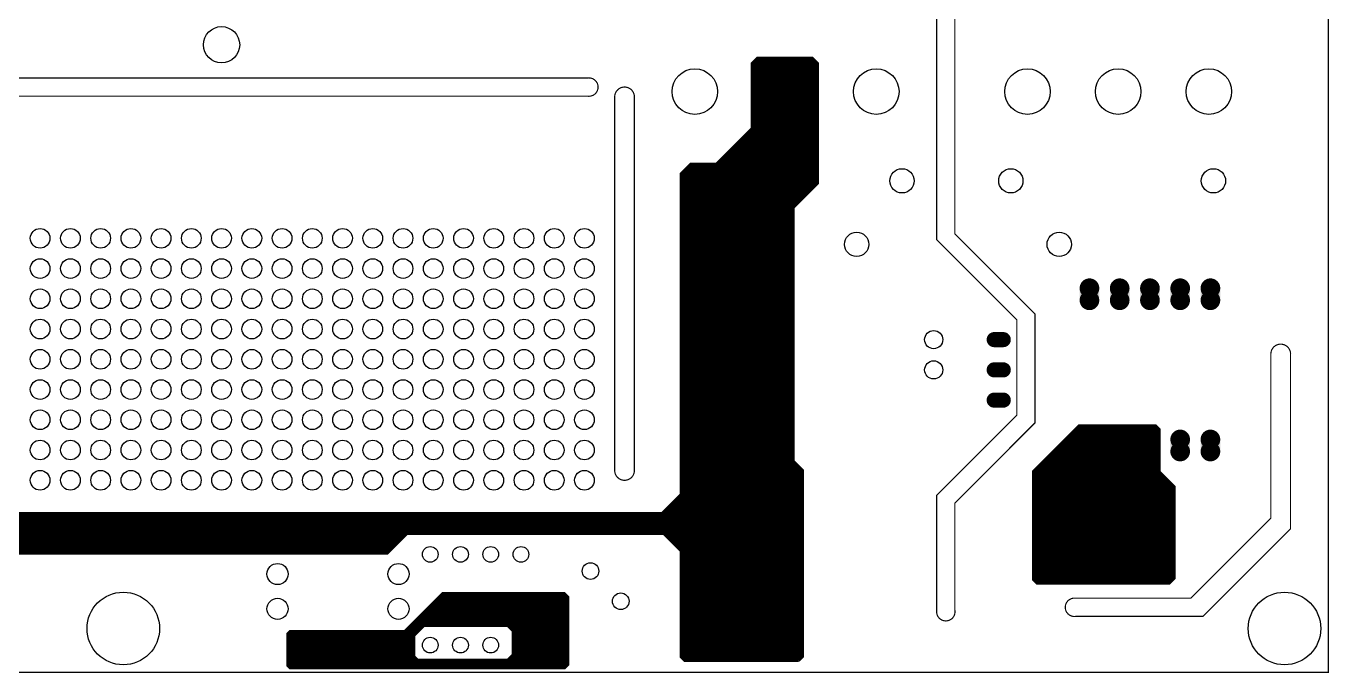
# Model space of a CAD drawing. Extents: x 0 to 219, y 0 to 131.
# Drawn here: x 109.6 to 219, y -0.1 to 54.3 of the extents above; entities that cross this region are included whole.
import ezdxf

# ---------------------------------------------------------------- set-up
doc = ezdxf.new("R2010")
doc.units = 0
doc.layers.get('0').update_dxf_attribs({"linetype": 'CONTINUOUS'})
doc.layers.add('CS', color=1, linetype='CONTINUOUS')
doc.layers.add('OUT', color=7, linetype='CONTINUOUS')

# ---------------------------------------------------------------- blocks, each defined once
blk = doc.blocks.new('ROUND_28')
blk.add_circle((0, 0), 1.02)
blk = doc.blocks.new('ROUND_29')
blk.add_circle((0, 0), 3.05)
blk = doc.blocks.new('ROUND_14')
blk.add_circle((0, 0), 0.699)
blk = doc.blocks.new('ROUND_18')
blk.add_circle((0, 0), 0.826)
blk = doc.blocks.new('OBLONG_31')
at = {"const_width": 0.8255}
for points in [[(-0.41275, 0.508, 1), (0.41275, 0.508, 1)], [(-0.41275, -0.508, 1), (0.41275, -0.508, 1)]]:
    blk.add_lwpolyline(points, format="xyb", close=True, dxfattribs=at)
blk.add_solid([(-0.8255, -0.508), (-0.8255, 0.508), (0.8255, -0.508), (0.8255, 0.508)])
blk = doc.blocks.new('OBLONG_32')
at = {"const_width": 0.635}
for points in [[(-0.6985, 0, 1), (-0.0635, 0, 1)], [(0.0635, 0, 1), (0.6985, 0, 1)]]:
    blk.add_lwpolyline(points, format="xyb", close=True, dxfattribs=at)
blk.add_solid([(0.381, -0.635), (0.381, 0.635), (-0.381, -0.635), (-0.381, 0.635)])
blk = doc.blocks.new('ROUND_33')
blk.add_circle((0, 0), 2.03)
blk = doc.blocks.new('ROUND_34')
blk.add_circle((0, 0), 0.762)
blk = doc.blocks.new('ROUND_36')
blk.add_circle((0, 0), 1.91)
blk = doc.blocks.new('ROUND_11')
blk.add_circle((0, 0), 0.889)
blk = doc.blocks.new('ROUND_30')
blk.add_circle((0, 0), 0.66)
blk = doc.blocks.new('ROUND_37')
blk.add_circle((0, 0), 1.52)
blk = doc.blocks.new('ROUND_26')
blk.add_circle((0, 0), 0.508)

msp = doc.modelspace()

# ---------------------------------------------------------------- linework, layer by layer
at = {"layer": 'CS'}
for points, const_width in [([(105.283, 13.362), (162.941, 13.362), (162.984, 13.372), (163.011, 13.391), (164.535, 14.915), (164.559, 14.953), (164.565, 14.986), (164.565, 41.869), (165.395, 42.699), (167.513, 42.699), (167.556, 42.709), (167.583, 42.728), (170.504, 45.649), (170.528, 45.687), (170.533, 45.72), (170.534, 51.14), (170.983, 51.589), (175.599, 51.589), (176.048, 51.14), (176.048, 41.062), (174.046, 39.06), (174.022, 39.022), (174.017, 38.989), (174.017, 17.78), (174.027, 17.736), (174.046, 17.709), (174.779, 16.977), (174.779, 15.24), (174.778, 13.081), (174.778, 1.311), (174.456, 0.989)], 0.2), ([(176.149, 51.181), (175.641, 51.689), (170.942, 51.689), (170.434, 51.181), (170.434, 45.72), (167.513, 42.799), (165.354, 42.799), (164.465, 41.91), (164.465, 13.081), (174.879, 13.081), (174.879, 17.018), (174.117, 17.78), (174.117, 38.989), (176.149, 41.021), (176.149, 51.181)], 0.0254), ([(170.842, 51.448), (175.74, 51.448)], 0.2), ([(170.534, 51.099), (176.048, 51.099)], 0.2), ([(170.534, 50.925), (176.048, 50.925)], 0.2), ([(170.534, 50.75), (176.048, 50.75)], 0.2), ([(170.534, 50.575), (176.048, 50.575)], 0.2), ([(170.534, 50.401), (176.048, 50.401)], 0.2), ([(170.668, 51.274), (175.914, 51.274)], 0.2), ([(170.534, 50.226), (176.048, 50.226)], 0.2), ([(170.534, 50.052), (176.048, 50.052)], 0.2), ([(170.534, 49.877), (176.048, 49.877)], 0.2), ([(170.534, 49.702), (176.048, 49.702)], 0.2), ([(170.534, 49.528), (176.048, 49.528)], 0.2), ([(170.534, 49.353), (176.048, 49.353)], 0.2), ([(170.534, 49.179), (176.048, 49.179)], 0.2), ([(170.534, 49.004), (176.048, 49.004)], 0.2), ([(170.534, 48.829), (176.048, 48.829)], 0.2), ([(170.534, 48.655), (176.048, 48.655)], 0.2), ([(170.534, 48.48), (176.048, 48.48)], 0.2), ([(170.534, 48.306), (176.048, 48.306)], 0.2), ([(170.534, 48.131), (176.048, 48.131)], 0.2), ([(170.534, 47.956), (176.048, 47.956)], 0.2), ([(170.534, 47.782), (176.048, 47.782)], 0.2), ([(170.534, 47.607), (176.048, 47.607)], 0.2), ([(170.534, 47.433), (176.048, 47.433)], 0.2), ([(170.534, 47.258), (176.048, 47.258)], 0.2), ([(170.534, 47.083), (176.048, 47.083)], 0.2), ([(170.533, 46.56), (176.048, 46.56)], 0.2), ([(170.533, 46.385), (176.048, 46.385)], 0.2), ([(170.533, 46.21), (176.048, 46.21)], 0.2), ([(170.533, 46.036), (176.048, 46.036)], 0.2), ([(170.534, 46.909), (176.048, 46.909)], 0.2), ([(170.534, 46.734), (176.048, 46.734)], 0.2), ([(169.669, 44.814), (176.048, 44.814)], 0.2), ([(169.843, 44.988), (176.048, 44.988)], 0.2), ([(170.018, 45.163), (176.048, 45.163)], 0.2), ([(170.192, 45.337), (176.048, 45.337)], 0.2), ([(170.367, 45.512), (176.048, 45.512)], 0.2), ([(170.528, 45.687), (176.048, 45.687)], 0.2), ([(170.533, 45.861), (176.048, 45.861)], 0.2), ([(168.621, 43.766), (176.048, 43.766)], 0.2), ([(168.796, 43.941), (176.048, 43.941)], 0.2), ([(168.97, 44.115), (176.048, 44.115)], 0.2), ([(169.145, 44.29), (176.048, 44.29)], 0.2), ([(169.319, 44.464), (176.048, 44.464)], 0.2), ([(169.494, 44.639), (176.048, 44.639)], 0.2), ([(167.569, 42.718), (176.048, 42.718)], 0.2), ([(167.748, 42.893), (176.048, 42.893)], 0.2), ([(167.923, 43.068), (176.048, 43.068)], 0.2), ([(168.097, 43.242), (176.048, 43.242)], 0.2), ([(168.272, 43.417), (176.048, 43.417)], 0.2), ([(168.446, 43.591), (176.048, 43.591)], 0.2), ([(164.565, 41.845), (176.048, 41.845)], 0.2), ([(164.565, 41.671), (176.048, 41.671)], 0.2), ([(164.565, 41.496), (176.048, 41.496)], 0.2), ([(164.716, 42.02), (176.048, 42.02)], 0.2), ([(164.891, 42.195), (176.048, 42.195)], 0.2), ([(165.065, 42.369), (176.048, 42.369)], 0.2), ([(165.24, 42.544), (176.048, 42.544)], 0.2), ([(164.565, 41.322), (176.048, 41.322)], 0.2), ([(164.565, 41.147), (176.048, 41.147)], 0.2), ([(164.565, 40.972), (175.958, 40.972)], 0.2), ([(164.565, 40.798), (175.784, 40.798)], 0.2), ([(164.565, 40.623), (175.609, 40.623)], 0.2), ([(164.565, 40.449), (175.435, 40.449)], 0.2), ([(164.565, 40.274), (175.26, 40.274)], 0.2), ([(164.565, 40.099), (175.085, 40.099)], 0.2), ([(164.565, 39.925), (174.911, 39.925)], 0.2), ([(164.565, 39.75), (174.736, 39.75)], 0.2), ([(164.565, 39.576), (174.562, 39.576)], 0.2), ([(164.565, 39.401), (174.387, 39.401)], 0.2), ([(164.565, 39.226), (174.212, 39.226)], 0.2), ([(164.565, 39.052), (174.041, 39.052)], 0.2), ([(164.565, 38.877), (174.017, 38.877)], 0.2), ([(164.565, 38.703), (174.017, 38.703)], 0.2), ([(164.565, 38.528), (174.017, 38.528)], 0.2), ([(164.565, 38.353), (174.017, 38.353)], 0.2), ([(164.565, 38.179), (174.017, 38.179)], 0.2), ([(164.565, 38.004), (174.017, 38.004)], 0.2), ([(164.565, 37.83), (174.017, 37.83)], 0.2), ([(164.565, 37.655), (174.017, 37.655)], 0.2), ([(164.565, 37.48), (174.017, 37.48)], 0.2), ([(164.565, 37.306), (174.017, 37.306)], 0.2), ([(164.565, 37.131), (174.017, 37.131)], 0.2), ([(164.565, 36.957), (174.017, 36.957)], 0.2), ([(164.565, 36.782), (174.017, 36.782)], 0.2), ([(164.565, 36.607), (174.017, 36.607)], 0.2), ([(164.565, 36.433), (174.017, 36.433)], 0.2), ([(164.565, 36.258), (174.017, 36.258)], 0.2), ([(164.565, 36.084), (174.017, 36.084)], 0.2), ([(164.565, 35.909), (174.017, 35.909)], 0.2), ([(164.565, 35.734), (174.017, 35.734)], 0.2), ([(164.565, 35.56), (174.017, 35.56)], 0.2), ([(164.565, 35.385), (174.017, 35.385)], 0.2), ([(164.565, 35.211), (174.017, 35.211)], 0.2), ([(164.565, 35.036), (174.017, 35.036)], 0.2), ([(164.565, 34.861), (174.017, 34.861)], 0.2), ([(164.565, 34.687), (174.017, 34.687)], 0.2), ([(164.565, 34.512), (174.017, 34.512)], 0.2), ([(164.565, 34.338), (174.017, 34.338)], 0.2), ([(164.565, 34.163), (174.017, 34.163)], 0.2), ([(164.565, 33.988), (174.017, 33.988)], 0.2), ([(164.565, 33.814), (174.017, 33.814)], 0.2), ([(164.565, 33.639), (174.017, 33.639)], 0.2), ([(164.565, 33.465), (174.017, 33.465)], 0.2), ([(164.565, 33.29), (174.017, 33.29)], 0.2), ([(164.565, 33.115), (174.017, 33.115)], 0.2), ([(164.565, 32.941), (174.017, 32.941)], 0.2), ([(164.565, 32.766), (174.017, 32.766)], 0.2), ([(164.565, 32.592), (174.017, 32.592)], 0.2), ([(164.565, 32.417), (174.017, 32.417)], 0.2), ([(164.565, 32.242), (174.017, 32.242)], 0.2), ([(164.565, 32.068), (174.017, 32.068)], 0.2), ([(164.565, 31.893), (174.017, 31.893)], 0.2), ([(164.565, 31.719), (174.017, 31.719)], 0.2), ([(164.565, 31.544), (174.017, 31.544)], 0.2), ([(164.565, 31.369), (174.017, 31.369)], 0.2), ([(164.565, 31.195), (174.017, 31.195)], 0.2), ([(164.565, 31.02), (174.017, 31.02)], 0.2), ([(164.565, 30.846), (174.017, 30.846)], 0.2), ([(164.565, 30.671), (174.017, 30.671)], 0.2), ([(164.565, 30.496), (174.017, 30.496)], 0.2), ([(164.565, 30.322), (174.017, 30.322)], 0.2), ([(164.565, 30.147), (174.017, 30.147)], 0.2), ([(164.565, 29.973), (174.017, 29.973)], 0.2), ([(164.565, 29.798), (174.017, 29.798)], 0.2), ([(164.565, 29.623), (174.017, 29.623)], 0.2), ([(164.565, 29.449), (174.017, 29.449)], 0.2), ([(164.565, 29.274), (174.017, 29.274)], 0.2), ([(164.565, 29.1), (174.017, 29.1)], 0.2), ([(164.565, 28.925), (174.017, 28.925)], 0.2), ([(164.565, 28.75), (174.017, 28.75)], 0.2), ([(164.565, 28.576), (174.017, 28.576)], 0.2), ([(164.565, 28.401), (174.017, 28.401)], 0.2), ([(164.565, 28.227), (174.017, 28.227)], 0.2), ([(164.565, 28.052), (174.017, 28.052)], 0.2), ([(164.565, 27.877), (174.017, 27.877)], 0.2), ([(164.565, 27.703), (174.017, 27.703)], 0.2), ([(164.565, 27.528), (174.017, 27.528)], 0.2), ([(164.565, 27.354), (174.017, 27.354)], 0.2), ([(164.565, 27.179), (174.017, 27.179)], 0.2), ([(164.565, 27.004), (174.017, 27.004)], 0.2), ([(164.565, 26.83), (174.017, 26.83)], 0.2), ([(164.565, 26.655), (174.017, 26.655)], 0.2), ([(164.565, 26.481), (174.017, 26.481)], 0.2), ([(164.565, 26.306), (174.017, 26.306)], 0.2), ([(164.565, 26.131), (174.017, 26.131)], 0.2), ([(164.565, 25.957), (174.017, 25.957)], 0.2), ([(164.565, 25.782), (174.017, 25.782)], 0.2), ([(164.565, 25.608), (174.017, 25.608)], 0.2), ([(164.565, 25.433), (174.017, 25.433)], 0.2), ([(164.565, 25.258), (174.017, 25.258)], 0.2), ([(164.565, 25.084), (174.017, 25.084)], 0.2), ([(164.565, 24.909), (174.017, 24.909)], 0.2), ([(164.565, 24.735), (174.017, 24.735)], 0.2), ([(164.565, 24.56), (174.017, 24.56)], 0.2), ([(164.565, 24.385), (174.017, 24.385)], 0.2), ([(164.565, 24.211), (174.017, 24.211)], 0.2), ([(164.565, 24.036), (174.017, 24.036)], 0.2), ([(164.565, 23.862), (174.017, 23.862)], 0.2), ([(164.565, 23.687), (174.017, 23.687)], 0.2), ([(164.565, 23.512), (174.017, 23.512)], 0.2), ([(164.565, 23.338), (174.017, 23.338)], 0.2), ([(164.565, 23.163), (174.017, 23.163)], 0.2), ([(164.565, 22.989), (174.017, 22.989)], 0.2), ([(164.565, 22.814), (174.017, 22.814)], 0.2), ([(164.565, 22.639), (174.017, 22.639)], 0.2), ([(164.565, 22.465), (174.017, 22.465)], 0.2), ([(164.565, 22.29), (174.017, 22.29)], 0.2), ([(164.565, 22.116), (174.017, 22.116)], 0.2), ([(164.565, 21.941), (174.017, 21.941)], 0.2), ([(164.565, 21.766), (174.017, 21.766)], 0.2), ([(164.565, 21.592), (174.017, 21.592)], 0.2), ([(164.565, 21.417), (174.017, 21.417)], 0.2), ([(164.565, 21.243), (174.017, 21.243)], 0.2), ([(164.565, 21.068), (174.017, 21.068)], 0.2), ([(164.565, 20.893), (174.017, 20.893)], 0.2), ([(164.565, 20.719), (174.017, 20.719)], 0.2), ([(197.993, 20.828), (194.056, 16.891), (194.056, 7.747), (194.437, 7.366), (205.613, 7.366), (206.121, 7.874), (206.121, 15.621), (204.851, 16.891), (204.851, 20.447), (204.47, 20.828), (197.993, 20.828)], 0.0254), ([(194.156, 7.788), (194.156, 16.85), (198.034, 20.728), (204.428, 20.728), (204.751, 20.406), (204.751, 16.891), (204.761, 16.847), (204.78, 16.82), (206.021, 15.58), (206.02, 7.915), (205.571, 7.466), (194.478, 7.466), (194.156, 7.788)], 0.2), ([(164.565, 20.544), (174.017, 20.544)], 0.2), ([(164.565, 20.37), (174.017, 20.37)], 0.2), ([(164.565, 20.195), (174.017, 20.195)], 0.2), ([(164.565, 20.02), (174.017, 20.02)], 0.2), ([(164.565, 19.846), (174.017, 19.846)], 0.2), ([(164.565, 19.671), (174.017, 19.671)], 0.2), ([(196.994, 19.688), (204.751, 19.688)], 0.2), ([(197.169, 19.863), (204.751, 19.863)], 0.2), ([(197.343, 20.037), (204.751, 20.037)], 0.2), ([(197.518, 20.212), (204.751, 20.212)], 0.2), ([(197.692, 20.386), (204.751, 20.386)], 0.2), ([(197.867, 20.561), (204.595, 20.561)], 0.2), ([(164.565, 19.497), (174.017, 19.497)], 0.2), ([(164.565, 19.322), (174.017, 19.322)], 0.2), ([(164.565, 19.147), (174.017, 19.147)], 0.2), ([(164.565, 18.973), (174.017, 18.973)], 0.2), ([(164.565, 18.798), (174.017, 18.798)], 0.2), ([(164.565, 18.624), (174.017, 18.624)], 0.2), ([(195.946, 18.64), (204.751, 18.64)], 0.2), ([(196.121, 18.815), (204.751, 18.815)], 0.2), ([(196.296, 18.99), (204.751, 18.99)], 0.2), ([(196.47, 19.164), (204.751, 19.164)], 0.2), ([(196.645, 19.339), (204.751, 19.339)], 0.2), ([(196.819, 19.513), (204.751, 19.513)], 0.2), ([(164.565, 18.449), (174.017, 18.449)], 0.2), ([(164.565, 18.274), (174.017, 18.274)], 0.2), ([(164.565, 18.1), (174.017, 18.1)], 0.2), ([(164.565, 17.925), (174.017, 17.925)], 0.2), ([(164.565, 17.751), (174.023, 17.751)], 0.2), ([(164.565, 17.576), (174.179, 17.576)], 0.2), ([(194.724, 17.418), (204.751, 17.418)], 0.2), ([(194.899, 17.593), (204.751, 17.593)], 0.2), ([(195.073, 17.767), (204.751, 17.767)], 0.2), ([(195.248, 17.942), (204.751, 17.942)], 0.2), ([(195.423, 18.117), (204.751, 18.117)], 0.2), ([(195.597, 18.291), (204.751, 18.291)], 0.2), ([(195.772, 18.466), (204.751, 18.466)], 0.2), ([(164.565, 17.401), (174.354, 17.401)], 0.2), ([(164.565, 17.227), (174.528, 17.227)], 0.2), ([(164.565, 17.052), (174.703, 17.052)], 0.2), ([(164.565, 16.878), (174.779, 16.878)], 0.2), ([(164.565, 16.703), (174.779, 16.703)], 0.2), ([(164.565, 16.528), (174.779, 16.528)], 0.2), ([(164.565, 16.354), (174.779, 16.354)], 0.2), ([(194.156, 16.72), (204.88, 16.72)], 0.2), ([(194.156, 16.545), (205.055, 16.545)], 0.2), ([(194.156, 16.371), (205.229, 16.371)], 0.2), ([(194.2, 16.894), (204.751, 16.894)], 0.2), ([(194.375, 17.069), (204.751, 17.069)], 0.2), ([(194.55, 17.244), (204.751, 17.244)], 0.2), ([(164.565, 16.179), (174.779, 16.179)], 0.2), ([(164.565, 16.005), (174.779, 16.005)], 0.2), ([(164.565, 15.83), (174.779, 15.83)], 0.2), ([(164.565, 15.655), (174.779, 15.655)], 0.2), ([(164.565, 15.481), (174.779, 15.481)], 0.2), ([(164.565, 15.306), (174.779, 15.306)], 0.2), ([(194.156, 16.196), (205.404, 16.196)], 0.2), ([(194.156, 16.021), (205.579, 16.021)], 0.2), ([(194.156, 15.847), (205.753, 15.847)], 0.2), ([(194.156, 15.672), (205.928, 15.672)], 0.2), ([(194.156, 15.498), (206.021, 15.498)], 0.2), ([(194.156, 15.323), (206.021, 15.323)], 0.2), ([(174.879, 15.24), (174.879, 1.27), (174.498, 0.889), (164.846, 0.889), (164.465, 1.27), (164.465, 10.16), (163.068, 11.557), (141.605, 11.557), (139.954, 9.906), (98.679, 9.906)], 0.0254), ([(105.283, 13.462), (162.941, 13.462), (164.719, 15.24), (174.879, 15.24)], 0.0254), ([(163.879, 14.259), (174.778, 14.259)], 0.2), ([(164.053, 14.433), (174.778, 14.433)], 0.2), ([(164.228, 14.608), (174.778, 14.608)], 0.2), ([(164.402, 14.782), (174.778, 14.782)], 0.2), ([(164.56, 14.957), (174.778, 14.957)], 0.2), ([(164.565, 15.132), (174.778, 15.132)], 0.2), ([(194.156, 15.148), (206.021, 15.148)], 0.2), ([(194.156, 14.974), (206.021, 14.974)], 0.2), ([(194.156, 14.799), (206.021, 14.799)], 0.2), ([(194.156, 14.625), (206.021, 14.625)], 0.2), ([(194.156, 14.45), (206.021, 14.45)], 0.2), ([(194.156, 14.275), (206.02, 14.275)], 0.2), ([(98.017, 13.211), (174.778, 13.211)], 0.2), ([(98.017, 13.036), (174.778, 13.036)], 0.2), ([(163.003, 13.386), (174.778, 13.386)], 0.2), ([(163.18, 13.56), (174.778, 13.56)], 0.2), ([(163.355, 13.735), (174.778, 13.735)], 0.2), ([(163.529, 13.909), (174.778, 13.909)], 0.2), ([(163.704, 14.084), (174.778, 14.084)], 0.2), ([(194.156, 14.101), (206.02, 14.101)], 0.2), ([(194.156, 13.926), (206.02, 13.926)], 0.2), ([(194.156, 13.752), (206.02, 13.752)], 0.2), ([(194.156, 13.577), (206.02, 13.577)], 0.2), ([(194.156, 13.402), (206.02, 13.402)], 0.2), ([(194.156, 13.228), (206.02, 13.228)], 0.2), ([(194.156, 13.053), (206.02, 13.053)], 0.2), ([(98.017, 12.862), (174.778, 12.862)], 0.2), ([(98.017, 12.687), (174.778, 12.687)], 0.2), ([(98.017, 12.513), (174.778, 12.513)], 0.2), ([(98.017, 12.338), (174.778, 12.338)], 0.2), ([(98.017, 12.163), (174.778, 12.163)], 0.2), ([(98.017, 11.989), (174.778, 11.989)], 0.2), ([(194.156, 12.879), (206.02, 12.879)], 0.2), ([(194.156, 12.704), (206.02, 12.704)], 0.2), ([(194.156, 12.529), (206.02, 12.529)], 0.2), ([(194.156, 12.355), (206.02, 12.355)], 0.2), ([(194.156, 12.18), (206.02, 12.18)], 0.2), ([(194.156, 12.006), (206.02, 12.006)], 0.2), ([(98.017, 11.814), (174.778, 11.814)], 0.2), ([(98.017, 11.64), (141.55, 11.64)], 0.2), ([(98.017, 11.465), (141.371, 11.465)], 0.2), ([(98.017, 11.29), (141.196, 11.29)], 0.2), ([(98.017, 11.116), (141.022, 11.116)], 0.2), ([(98.017, 10.941), (140.847, 10.941)], 0.2), ([(174.456, 0.989), (164.887, 0.989), (164.565, 1.311), (164.564, 10.16), (164.554, 10.204), (164.535, 10.231), (163.138, 11.628), (163.1, 11.651), (163.067, 11.657), (141.604, 11.657), (141.561, 11.647), (141.534, 11.628), (139.912, 10.006), (98.72, 10.006)], 0.2), ([(163.119, 11.64), (174.778, 11.64)], 0.2), ([(163.301, 11.465), (174.778, 11.465)], 0.2), ([(163.476, 11.29), (174.778, 11.29)], 0.2), ([(163.65, 11.116), (174.778, 11.116)], 0.2), ([(163.825, 10.941), (174.778, 10.941)], 0.2), ([(194.156, 11.831), (206.02, 11.831)], 0.2), ([(194.156, 11.656), (206.02, 11.656)], 0.2), ([(194.156, 11.482), (206.02, 11.482)], 0.2), ([(194.156, 11.307), (206.02, 11.307)], 0.2), ([(194.156, 11.133), (206.02, 11.133)], 0.2), ([(194.156, 10.958), (206.02, 10.958)], 0.2), ([(98.017, 10.767), (140.673, 10.767)], 0.2), ([(98.134, 10.592), (140.498, 10.592)], 0.2), ([(98.309, 10.417), (140.323, 10.417)], 0.2), ([(98.483, 10.243), (140.149, 10.243)], 0.2), ([(98.658, 10.068), (139.974, 10.068)], 0.2), ([(163.999, 10.767), (174.778, 10.767)], 0.2), ([(164.174, 10.592), (174.778, 10.592)], 0.2), ([(164.349, 10.417), (174.778, 10.417)], 0.2), ([(164.523, 10.243), (174.778, 10.243)], 0.2), ([(164.564, 10.068), (174.778, 10.068)], 0.2), ([(164.564, 9.894), (174.778, 9.894)], 0.2), ([(194.156, 10.783), (206.02, 10.783)], 0.2), ([(194.156, 10.609), (206.02, 10.609)], 0.2), ([(194.156, 10.434), (206.02, 10.434)], 0.2), ([(194.156, 10.26), (206.02, 10.26)], 0.2), ([(194.156, 10.085), (206.02, 10.085)], 0.2), ([(194.156, 9.91), (206.02, 9.91)], 0.2), ([(164.564, 9.719), (174.778, 9.719)], 0.2), ([(164.564, 9.544), (174.778, 9.544)], 0.2), ([(164.564, 9.37), (174.778, 9.37)], 0.2), ([(164.564, 9.195), (174.778, 9.195)], 0.2), ([(164.564, 9.021), (174.778, 9.021)], 0.2), ([(164.564, 8.846), (174.778, 8.846)], 0.2), ([(164.564, 8.671), (174.778, 8.671)], 0.2), ([(194.156, 9.736), (206.02, 9.736)], 0.2), ([(194.156, 9.561), (206.02, 9.561)], 0.2), ([(194.156, 9.387), (206.02, 9.387)], 0.2), ([(194.156, 9.212), (206.02, 9.212)], 0.2), ([(194.156, 9.037), (206.02, 9.037)], 0.2), ([(194.156, 8.863), (206.02, 8.863)], 0.2), ([(194.156, 8.688), (206.02, 8.688)], 0.2), ([(164.564, 8.497), (174.778, 8.497)], 0.2), ([(164.564, 8.322), (174.778, 8.322)], 0.2), ([(164.564, 8.148), (174.778, 8.148)], 0.2), ([(164.564, 7.973), (174.778, 7.973)], 0.2), ([(164.564, 7.798), (174.778, 7.798)], 0.2), ([(164.564, 7.624), (174.778, 7.624)], 0.2), ([(194.156, 8.514), (206.02, 8.514)], 0.2), ([(194.156, 8.339), (206.02, 8.339)], 0.2), ([(194.156, 8.164), (206.02, 8.164)], 0.2), ([(194.156, 7.99), (206.02, 7.99)], 0.2), ([(194.156, 7.815), (205.92, 7.815)], 0.2), ([(194.303, 7.641), (205.746, 7.641)], 0.2), ([(155.194, 6.35), (154.813, 6.731), (144.526, 6.731), (141.351, 3.556), (131.699, 3.556), (131.445, 3.302), (131.445, 0.508), (131.699, 0.254), (154.813, 0.254), (155.194, 0.635), (155.194, 2.286), (150.368, 2.286), (150.368, 1.524), (149.987, 1.143), (142.494, 1.143), (142.24, 1.397), (142.24, 3.048), (143.002, 3.81), (149.987, 3.81), (150.368, 3.429), (150.368, 2.308), (155.194, 2.308), (155.194, 6.35)], 0.0254), ([(154.771, 0.354), (131.74, 0.354), (131.545, 0.549), (131.545, 3.261), (131.74, 3.456), (141.351, 3.456), (141.394, 3.466), (141.421, 3.485), (144.567, 6.631), (154.771, 6.631), (155.094, 6.309), (155.093, 2.408), (150.468, 2.408), (150.467, 3.429), (150.457, 3.473), (150.438, 3.5), (150.057, 3.881), (150.019, 3.904), (149.986, 3.91), (143.001, 3.91), (142.958, 3.9), (142.931, 3.881), (142.169, 3.119), (142.145, 3.081), (142.14, 3.048), (142.14, 1.397), (142.15, 1.353), (142.169, 1.326), (142.423, 1.072), (142.461, 1.049), (142.494, 1.043), (149.987, 1.043), (150.03, 1.053), (150.057, 1.072), (150.438, 1.453), (150.462, 1.491), (150.468, 1.524), (150.468, 2.186), (155.094, 2.186), (155.093, 0.676), (154.771, 0.354)], 0.2), ([(164.564, 7.449), (174.778, 7.449)], 0.2), ([(164.564, 7.275), (174.778, 7.275)], 0.2), ([(164.564, 7.1), (174.778, 7.1)], 0.2), ([(164.564, 6.925), (174.778, 6.925)], 0.2), ([(164.564, 6.751), (174.778, 6.751)], 0.2), ([(164.564, 6.576), (174.778, 6.576)], 0.2), ([(143.353, 5.417), (155.093, 5.417)], 0.2), ([(143.528, 5.592), (155.093, 5.592)], 0.2), ([(143.703, 5.767), (155.093, 5.767)], 0.2), ([(143.877, 5.941), (155.093, 5.941)], 0.2), ([(144.052, 6.116), (155.093, 6.116)], 0.2), ([(144.226, 6.29), (155.094, 6.29)], 0.2), ([(144.401, 6.465), (154.937, 6.465)], 0.2), ([(154.432, 5.969), (154.432, 2.286), (151.13, 2.286)], 0.635), ([(164.564, 6.402), (174.778, 6.402)], 0.2), ([(164.564, 6.227), (174.778, 6.227)], 0.2), ([(164.564, 6.052), (174.778, 6.052)], 0.2), ([(164.564, 5.878), (174.778, 5.878)], 0.2), ([(164.564, 5.703), (174.778, 5.703)], 0.2), ([(164.564, 5.529), (174.778, 5.529)], 0.2), ([(142.306, 4.37), (155.093, 4.37)], 0.2), ([(142.48, 4.544), (155.093, 4.544)], 0.2), ([(142.655, 4.719), (155.093, 4.719)], 0.2), ([(142.83, 4.894), (155.093, 4.894)], 0.2), ([(143.004, 5.068), (155.093, 5.068)], 0.2), ([(143.179, 5.243), (155.093, 5.243)], 0.2), ([(164.564, 5.354), (174.778, 5.354)], 0.2), ([(164.564, 5.179), (174.778, 5.179)], 0.2), ([(164.564, 5.005), (174.778, 5.005)], 0.2), ([(164.564, 4.83), (174.778, 4.83)], 0.2), ([(164.564, 4.656), (174.778, 4.656)], 0.2), ([(164.564, 4.481), (174.778, 4.481)], 0.2), ([(164.564, 4.306), (174.778, 4.306)], 0.2), ([(131.606, 3.322), (142.372, 3.322)], 0.2), ([(141.433, 3.497), (142.547, 3.497)], 0.2), ([(141.607, 3.671), (142.721, 3.671)], 0.2), ([(141.782, 3.846), (142.896, 3.846)], 0.2), ([(141.957, 4.021), (155.093, 4.021)], 0.2), ([(142.131, 4.195), (155.093, 4.195)], 0.2), ([(150.092, 3.846), (155.093, 3.846)], 0.2), ([(150.267, 3.671), (155.093, 3.671)], 0.2), ([(150.44, 3.497), (155.093, 3.497)], 0.2), ([(150.467, 3.322), (155.093, 3.322)], 0.2), ([(164.564, 4.132), (174.778, 4.132)], 0.2), ([(164.564, 3.957), (174.778, 3.957)], 0.2), ([(164.564, 3.783), (174.778, 3.783)], 0.2), ([(164.564, 3.608), (174.778, 3.608)], 0.2), ([(164.564, 3.433), (174.778, 3.433)], 0.2), ([(164.564, 3.259), (174.778, 3.259)], 0.2), ([(131.545, 3.148), (142.198, 3.148)], 0.2), ([(131.545, 2.973), (142.14, 2.973)], 0.2), ([(131.545, 2.798), (142.14, 2.798)], 0.2), ([(131.545, 2.624), (142.14, 2.624)], 0.2), ([(131.545, 2.449), (142.14, 2.449)], 0.2), ([(131.545, 2.275), (142.14, 2.275)], 0.2), ([(131.545, 2.1), (142.14, 2.1)], 0.2), ([(139.7, 1.397), (140.335, 0.762), (151.13, 0.762), (151.13, 2.286)], 0.635), ([(150.467, 3.148), (155.093, 3.148)], 0.2), ([(150.467, 2.973), (155.093, 2.973)], 0.2), ([(150.467, 2.798), (155.093, 2.798)], 0.2), ([(150.467, 2.624), (155.093, 2.624)], 0.2), ([(150.468, 2.449), (155.093, 2.449)], 0.2), ([(150.468, 2.1), (155.094, 2.1)], 0.2), ([(164.564, 3.084), (174.778, 3.084)], 0.2), ([(164.564, 2.91), (174.778, 2.91)], 0.2), ([(164.565, 2.735), (174.778, 2.735)], 0.2), ([(164.565, 2.56), (174.778, 2.56)], 0.2), ([(164.565, 2.386), (174.778, 2.386)], 0.2), ([(164.565, 2.211), (174.778, 2.211)], 0.2), ([(131.545, 1.925), (142.14, 1.925)], 0.2), ([(131.545, 1.751), (142.14, 1.751)], 0.2), ([(131.545, 1.576), (142.14, 1.576)], 0.2), ([(131.545, 1.402), (142.14, 1.402)], 0.2), ([(131.545, 1.227), (142.268, 1.227)], 0.2), ([(131.545, 1.052), (142.455, 1.052)], 0.2), ([(134.112, 1.397), (135.509, 1.397)], 0.635), ([(136.906, 1.397), (138.303, 1.397)], 0.635), ([(150.027, 1.052), (155.093, 1.052)], 0.2), ([(150.212, 1.227), (155.093, 1.227)], 0.2), ([(150.387, 1.402), (155.093, 1.402)], 0.2), ([(150.468, 1.925), (155.093, 1.925)], 0.2), ([(150.468, 1.751), (155.093, 1.751)], 0.2), ([(150.468, 1.576), (155.093, 1.576)], 0.2), ([(164.565, 2.037), (174.778, 2.037)], 0.2), ([(164.565, 1.862), (174.778, 1.862)], 0.2), ([(164.565, 1.687), (174.778, 1.687)], 0.2), ([(164.565, 1.513), (174.778, 1.513)], 0.2), ([(164.565, 1.338), (174.778, 1.338)], 0.2), ([(164.712, 1.164), (174.631, 1.164)], 0.2), ([(131.545, 0.878), (155.093, 0.878)], 0.2), ([(131.545, 0.703), (155.093, 0.703)], 0.2), ([(131.565, 0.529), (154.946, 0.529)], 0.2)]:
    msp.add_lwpolyline(points, dxfattribs=dict(at, const_width=const_width))
at = {"layer": 'OUT', "const_width": 0.1}
for points in [[(0, 0), (218.948, 0), (218.948, 131.318), (0, 131.318), (0, 0)], [(187.579, 57.658), (187.579, 36.83), (194.31, 30.099), (194.31, 20.955), (187.579, 14.224), (187.579, 5.207), (187.583576, 5.17224), (187.587912, 5.105112), (187.586384, 5.03786), (187.579, 4.971), (187.565814, 4.905036), (187.546932, 4.840472), (187.522494, 4.7778), (187.492686, 4.717496), (187.457736, 4.66002), (187.41791, 4.605808), (187.37351, 4.555274), (187.324876, 4.508802), (187.272376, 4.466746), (187.21641, 4.429424), (187.157404, 4.397124), (187.095808, 4.370088), (187.03209, 4.348524), (186.966734, 4.332594), (186.90024, 4.322422), (186.833112, 4.318086), (186.76586, 4.319614), (186.699, 4.327), (186.633036, 4.340184), (186.568472, 4.359066), (186.5058, 4.383504), (186.445496, 4.413312), (186.38802, 4.448262), (186.333808, 4.488088), (186.283274, 4.532488), (186.236802, 4.581122), (186.194746, 4.633622), (186.157424, 4.689588), (186.125124, 4.748594), (186.098088, 4.81019), (186.076524, 4.873908), (186.060594, 4.939264), (186.050422, 5.005758), (186.046086, 5.072886), (186.047614, 5.140138), (186.055, 5.207), (186.055, 14.859), (192.786, 21.59), (192.786, 29.591), (186.055, 36.322), (186.055, 57.658)], [(106.045, 48.387), (156.718, 48.387), (156.78486, 48.379614), (156.852112, 48.378086), (156.91924, 48.382422), (156.985734, 48.392594), (157.05109, 48.408524), (157.114808, 48.430088), (157.176404, 48.457124), (157.23541, 48.489424), (157.291376, 48.526746), (157.343876, 48.568802), (157.39251, 48.615274), (157.43691, 48.665808), (157.476736, 48.72002), (157.511686, 48.777496), (157.541494, 48.8378), (157.565932, 48.900472), (157.584814, 48.965036), (157.598, 49.031), (157.605384, 49.09786), (157.606912, 49.165112), (157.602576, 49.23224), (157.592404, 49.298734), (157.576474, 49.36409), (157.55491, 49.427808), (157.527874, 49.489404), (157.495574, 49.54841), (157.458252, 49.604376), (157.416196, 49.656876), (157.369724, 49.70551), (157.31919, 49.74991), (157.264978, 49.789736), (157.207502, 49.824686), (157.147198, 49.854494), (157.084526, 49.878932), (157.019962, 49.897814), (156.954, 49.911), (156.887138, 49.918384), (156.819886, 49.919912), (156.752758, 49.915576), (156.718, 49.911), (106.68, 49.911)], [(160.655, 48.387), (160.646368, 48.458662), (160.631526, 48.529302), (160.610582, 48.598378), (160.583698, 48.665366), (160.551078, 48.729756), (160.51297, 48.791058), (160.469664, 48.848806), (160.42149, 48.90256), (160.368814, 48.95191), (160.312038, 48.996482), (160.251592, 49.035934), (160.18794, 49.06997), (160.121562, 49.098328), (160.052964, 49.120792), (159.982672, 49.137194), (159.911216, 49.147406), (159.839142, 49.15135), (159.767, 49.149), (159.695336, 49.140368), (159.624696, 49.125526), (159.55562, 49.104582), (159.488632, 49.077698), (159.424242, 49.045078), (159.36294, 49.00697), (159.305192, 48.963664), (159.251438, 48.91549), (159.202088, 48.862814), (159.157516, 48.806038), (159.118064, 48.745592), (159.084028, 48.68194), (159.05567, 48.615562), (159.033206, 48.546964), (159.016804, 48.476672), (159.006592, 48.405216), (159.004, 48.387), (159.004, 16.891), (159.01272, 16.819252), (159.027662, 16.748538), (159.048708, 16.679396), (159.075702, 16.61235), (159.108436, 16.547912), (159.146662, 16.486574), (159.190088, 16.4288), (159.238384, 16.37503), (159.291184, 16.325674), (159.348084, 16.281108), (159.40865, 16.24167), (159.472424, 16.207662), (159.53892, 16.179342), (159.60763, 16.156924), (159.678034, 16.14058), (159.749594, 16.130434), (159.821764, 16.126564), (159.894, 16.129), (159.965746, 16.13772), (160.03646, 16.152662), (160.105602, 16.173708), (160.172648, 16.200702), (160.237086, 16.233436), (160.298424, 16.271662), (160.356198, 16.315088), (160.409968, 16.363384), (160.459324, 16.416184), (160.50389, 16.473084), (160.543328, 16.53365), (160.577336, 16.597424), (160.605656, 16.66392), (160.628074, 16.73263), (160.644418, 16.803034), (160.654564, 16.874594), (160.655, 16.891), (160.655, 48.387)], [(197.739, 6.223), (197.672138, 6.230384), (197.604886, 6.231912), (197.537758, 6.227576), (197.471264, 6.217404), (197.405908, 6.201474), (197.34219, 6.17991), (197.280594, 6.152874), (197.221588, 6.120574), (197.165622, 6.083252), (197.113122, 6.041196), (197.064488, 5.994724), (197.020088, 5.94419), (196.980262, 5.889978), (196.945312, 5.832502), (196.915504, 5.772198), (196.891066, 5.709526), (196.872184, 5.644962), (196.859, 5.579), (196.851614, 5.512138), (196.850086, 5.444886), (196.854422, 5.377758), (196.864594, 5.311264), (196.880524, 5.245908), (196.902088, 5.18219), (196.929124, 5.120594), (196.961424, 5.061588), (196.998746, 5.005622), (197.040802, 4.953122), (197.087274, 4.904488), (197.137808, 4.860088), (197.19202, 4.820262), (197.249496, 4.785312), (197.3098, 4.755504), (197.372472, 4.731066), (197.437036, 4.712184), (197.503, 4.699), (197.56986, 4.691614), (197.637112, 4.690086), (197.70424, 4.694422), (197.739, 4.699), (208.407, 4.699), (215.773, 12.065), (215.773, 26.67), (215.775438, 26.742146), (215.771578, 26.814232), (215.761452, 26.885706), (215.745134, 26.956026), (215.72275, 27.024656), (215.69447, 27.091074), (215.660508, 27.154774), (215.621124, 27.215272), (215.576616, 27.272108), (215.527326, 27.324848), (215.473626, 27.37309), (215.415924, 27.41647), (215.354662, 27.454656), (215.290306, 27.487356), (215.223344, 27.514324), (215.154286, 27.535352), (215.083658, 27.550282), (215.012, 27.559), (214.939852, 27.561438), (214.867766, 27.557578), (214.796292, 27.547452), (214.725972, 27.531134), (214.657342, 27.50875), (214.590924, 27.48047), (214.527224, 27.446508), (214.466726, 27.407124), (214.40989, 27.362616), (214.35715, 27.313326), (214.308908, 27.259626), (214.265528, 27.201924), (214.227342, 27.140662), (214.194642, 27.076306), (214.167674, 27.009344), (214.146646, 26.940286), (214.131716, 26.869658), (214.123, 26.798), (214.12056, 26.725852), (214.122, 26.67), (214.122, 12.954), (207.391, 6.223), (197.739, 6.223)]]:
    msp.add_lwpolyline(points, dxfattribs=at)

# ---------------------------------------------------------------- block references
at = {"layer": 'CS'}
for name, p in [('ROUND_37', (125.984, 52.705)), ('ROUND_36', (165.735, 48.768)), ('ROUND_36', (173.355, 48.768)), ('ROUND_36', (180.975, 48.768)), ('ROUND_36', (193.675, 48.768)), ('ROUND_36', (201.295, 48.768)), ('ROUND_36', (208.915, 48.768)), ('ROUND_28', (166.116, 41.275)), ('ROUND_28', (183.134, 41.275)), ('ROUND_28', (192.278, 41.275)), ('ROUND_28', (209.296, 41.275)), ('ROUND_18', (110.744, 36.449)), ('ROUND_18', (113.284, 36.449)), ('ROUND_18', (115.824, 36.449)), ('ROUND_18', (118.364, 36.449)), ('ROUND_18', (120.904, 36.449)), ('ROUND_18', (123.444, 36.449)), ('ROUND_18', (125.984, 36.449)), ('ROUND_18', (128.524, 36.449)), ('ROUND_18', (131.064, 36.449)), ('ROUND_18', (133.604, 36.449)), ('ROUND_18', (136.144, 36.449)), ('ROUND_18', (138.684, 36.449)), ('ROUND_18', (141.224, 36.449)), ('ROUND_18', (143.764, 36.449)), ('ROUND_18', (146.304, 36.449)), ('ROUND_18', (148.844, 36.449)), ('ROUND_18', (151.384, 36.449)), ('ROUND_18', (153.924, 36.449)), ('ROUND_18', (156.464, 36.449)), ('ROUND_28', (179.324, 35.941)), ('ROUND_28', (196.342, 35.941)), ('ROUND_18', (110.744, 33.909)), ('ROUND_18', (113.284, 33.909)), ('ROUND_18', (115.824, 33.909)), ('ROUND_18', (118.364, 33.909)), ('ROUND_18', (120.904, 33.909)), ('ROUND_18', (123.444, 33.909)), ('ROUND_18', (125.984, 33.909)), ('ROUND_18', (128.524, 33.909)), ('ROUND_18', (131.064, 33.909)), ('ROUND_18', (133.604, 33.909)), ('ROUND_18', (136.144, 33.909)), ('ROUND_18', (138.684, 33.909)), ('ROUND_18', (141.224, 33.909)), ('ROUND_18', (143.764, 33.909)), ('ROUND_18', (146.304, 33.909)), ('ROUND_18', (148.844, 33.909)), ('ROUND_18', (151.384, 33.909)), ('ROUND_18', (153.924, 33.909)), ('ROUND_18', (156.464, 33.909)), ('OBLONG_31', (198.882, 31.75)), ('OBLONG_31', (201.422, 31.75)), ('OBLONG_31', (203.962, 31.75)), ('OBLONG_31', (206.502, 31.75)), ('OBLONG_31', (209.042, 31.75)), ('ROUND_18', (110.744, 31.369)), ('ROUND_18', (113.284, 31.369)), ('ROUND_18', (115.824, 31.369)), ('ROUND_18', (118.364, 31.369)), ('ROUND_18', (120.904, 31.369)), ('ROUND_18', (123.444, 31.369)), ('ROUND_18', (125.984, 31.369)), ('ROUND_18', (128.524, 31.369)), ('ROUND_18', (131.064, 31.369)), ('ROUND_18', (133.604, 31.369)), ('ROUND_18', (136.144, 31.369)), ('ROUND_18', (138.684, 31.369)), ('ROUND_18', (141.224, 31.369)), ('ROUND_18', (143.764, 31.369)), ('ROUND_18', (146.304, 31.369)), ('ROUND_18', (148.844, 31.369)), ('ROUND_18', (151.384, 31.369)), ('ROUND_18', (153.924, 31.369)), ('ROUND_18', (156.464, 31.369)), ('ROUND_18', (110.744, 28.829)), ('ROUND_18', (113.284, 28.829)), ('ROUND_18', (115.824, 28.829)), ('ROUND_18', (118.364, 28.829)), ('ROUND_18', (120.904, 28.829)), ('ROUND_18', (123.444, 28.829)), ('ROUND_18', (125.984, 28.829)), ('ROUND_18', (128.524, 28.829)), ('ROUND_18', (131.064, 28.829)), ('ROUND_18', (133.604, 28.829)), ('ROUND_18', (136.144, 28.829)), ('ROUND_18', (138.684, 28.829)), ('ROUND_18', (141.224, 28.829)), ('ROUND_18', (143.764, 28.829)), ('ROUND_18', (146.304, 28.829)), ('ROUND_18', (148.844, 28.829)), ('ROUND_18', (151.384, 28.829)), ('ROUND_18', (153.924, 28.829)), ('ROUND_18', (156.464, 28.829)), ('ROUND_34', (185.801, 27.94)), ('OBLONG_32', (191.262, 27.94)), ('ROUND_18', (110.744, 26.289)), ('ROUND_18', (113.284, 26.289)), ('ROUND_18', (115.824, 26.289)), ('ROUND_18', (118.364, 26.289)), ('ROUND_18', (120.904, 26.289)), ('ROUND_18', (123.444, 26.289)), ('ROUND_18', (125.984, 26.289)), ('ROUND_18', (128.524, 26.289)), ('ROUND_18', (131.064, 26.289)), ('ROUND_18', (133.604, 26.289)), ('ROUND_18', (136.144, 26.289)), ('ROUND_18', (138.684, 26.289)), ('ROUND_18', (141.224, 26.289)), ('ROUND_18', (143.764, 26.289)), ('ROUND_18', (146.304, 26.289)), ('ROUND_18', (148.844, 26.289)), ('ROUND_18', (151.384, 26.289)), ('ROUND_18', (153.924, 26.289)), ('ROUND_18', (156.464, 26.289)), ('ROUND_34', (185.801, 25.4)), ('OBLONG_32', (191.262, 25.4)), ('ROUND_18', (110.744, 23.749)), ('ROUND_18', (113.284, 23.749)), ('ROUND_18', (115.824, 23.749)), ('ROUND_18', (118.364, 23.749)), ('ROUND_18', (120.904, 23.749)), ('ROUND_18', (123.444, 23.749)), ('ROUND_18', (125.984, 23.749)), ('ROUND_18', (128.524, 23.749)), ('ROUND_18', (131.064, 23.749)), ('ROUND_18', (133.604, 23.749)), ('ROUND_18', (136.144, 23.749)), ('ROUND_18', (138.684, 23.749)), ('ROUND_18', (141.224, 23.749)), ('ROUND_18', (143.764, 23.749)), ('ROUND_18', (146.304, 23.749)), ('ROUND_18', (148.844, 23.749)), ('ROUND_18', (151.384, 23.749)), ('ROUND_18', (153.924, 23.749)), ('ROUND_18', (156.464, 23.749)), ('OBLONG_32', (191.262, 22.86)), ('ROUND_18', (110.744, 21.209)), ('ROUND_18', (113.284, 21.209)), ('ROUND_18', (115.824, 21.209)), ('ROUND_18', (118.364, 21.209)), ('ROUND_18', (120.904, 21.209)), ('ROUND_18', (123.444, 21.209)), ('ROUND_18', (125.984, 21.209)), ('ROUND_18', (128.524, 21.209)), ('ROUND_18', (131.064, 21.209)), ('ROUND_18', (133.604, 21.209)), ('ROUND_18', (136.144, 21.209)), ('ROUND_18', (138.684, 21.209)), ('ROUND_18', (141.224, 21.209)), ('ROUND_18', (143.764, 21.209)), ('ROUND_18', (146.304, 21.209)), ('ROUND_18', (148.844, 21.209)), ('ROUND_18', (151.384, 21.209)), ('ROUND_18', (153.924, 21.209)), ('ROUND_18', (156.464, 21.209)), ('OBLONG_31', (198.882, 19.05)), ('OBLONG_31', (201.422, 19.05)), ('OBLONG_31', (203.962, 19.05)), ('OBLONG_31', (206.502, 19.05)), ('OBLONG_31', (209.042, 19.05)), ('ROUND_18', (110.744, 18.669)), ('ROUND_18', (113.284, 18.669)), ('ROUND_18', (115.824, 18.669)), ('ROUND_18', (118.364, 18.669)), ('ROUND_18', (120.904, 18.669)), ('ROUND_18', (123.444, 18.669)), ('ROUND_18', (125.984, 18.669)), ('ROUND_18', (128.524, 18.669)), ('ROUND_18', (131.064, 18.669)), ('ROUND_18', (133.604, 18.669)), ('ROUND_18', (136.144, 18.669)), ('ROUND_18', (138.684, 18.669)), ('ROUND_18', (141.224, 18.669)), ('ROUND_18', (143.764, 18.669)), ('ROUND_18', (146.304, 18.669)), ('ROUND_18', (148.844, 18.669)), ('ROUND_18', (151.384, 18.669)), ('ROUND_18', (153.924, 18.669)), ('ROUND_18', (156.464, 18.669)), ('ROUND_18', (110.744, 16.129)), ('ROUND_18', (113.284, 16.129)), ('ROUND_18', (115.824, 16.129)), ('ROUND_18', (118.364, 16.129)), ('ROUND_18', (120.904, 16.129)), ('ROUND_18', (123.444, 16.129)), ('ROUND_18', (125.984, 16.129)), ('ROUND_18', (128.524, 16.129)), ('ROUND_18', (131.064, 16.129)), ('ROUND_18', (133.604, 16.129)), ('ROUND_18', (136.144, 16.129)), ('ROUND_18', (138.684, 16.129)), ('ROUND_18', (141.224, 16.129)), ('ROUND_18', (143.764, 16.129)), ('ROUND_18', (146.304, 16.129)), ('ROUND_18', (148.844, 16.129)), ('ROUND_18', (151.384, 16.129)), ('ROUND_18', (153.924, 16.129)), ('ROUND_18', (156.464, 16.129)), ('ROUND_33', (196.469, 14.224)), ('ROUND_33', (203.962, 14.224)), ('ROUND_33', (167.64, 11.176)), ('ROUND_33', (172.339, 11.176)), ('ROUND_33', (196.469, 9.525)), ('ROUND_33', (203.962, 9.525)), ('ROUND_30', (143.51, 9.906)), ('ROUND_30', (146.05, 9.906)), ('ROUND_30', (148.59, 9.906)), ('ROUND_30', (151.13, 9.906)), ('ROUND_11', (130.683, 8.255)), ('ROUND_11', (140.843, 8.255)), ('ROUND_14', (156.972, 8.509)), ('ROUND_29', (117.729, 3.683)), ('ROUND_14', (154.432, 5.969)), ('ROUND_14', (159.512, 5.969)), ('ROUND_29', (215.265, 3.683)), ('ROUND_11', (130.683, 5.334)), ('ROUND_11', (140.843, 5.334)), ('ROUND_33', (167.64, 3.683)), ('ROUND_33', (172.339, 3.683)), ('ROUND_30', (143.51, 2.286)), ('ROUND_30', (146.05, 2.286)), ('ROUND_30', (148.59, 2.286)), ('ROUND_30', (151.13, 2.286)), ('ROUND_26', (134.112, 1.397)), ('ROUND_26', (135.509, 1.397)), ('ROUND_26', (136.906, 1.397)), ('ROUND_26', (138.303, 1.397)), ('ROUND_26', (139.7, 1.397))]:
    msp.add_blockref(name, p, dxfattribs=at)

doc.saveas('drawing.dxf')
